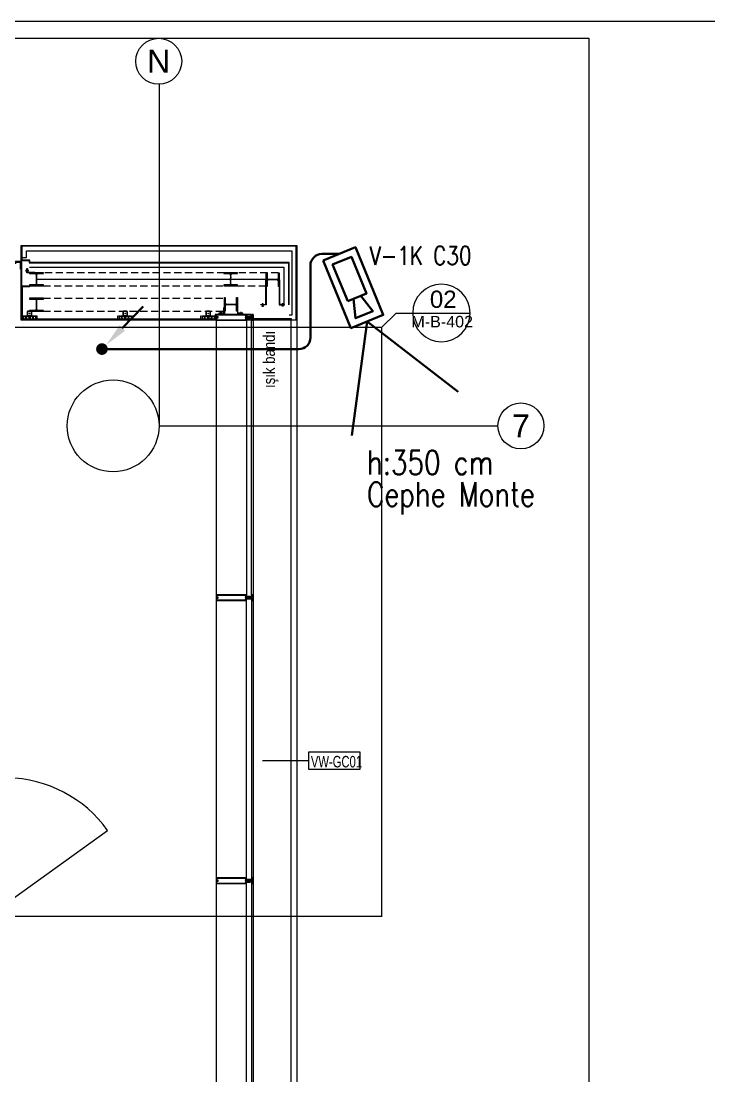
# Model space of a CAD drawing. Extents: x -1073 to 35213, y -1180 to 6950.
# Drawn here: x 5961 to 6560, y 3287 to 4205 of the extents above; entities that cross this region are included whole.
import ezdxf
from ezdxf.enums import TextEntityAlignment as Align

# ---------------------------------------------------------------- set-up
doc = ezdxf.new("R2010")
doc.units = 0
doc.header["$LTSCALE"] = 25
for name, pattern in [('DOT2', [0.125, 0, -0.125]), ('Grundrisse$0$AUSGEZOGEN', [2, 1, 1]), ('HIDDEN', [0.375, 0.25, -0.125]), ('HIDDEN2', [4.7625, 3.175, -1.5875])]:
    doc.linetypes.add(name, pattern=pattern)
doc.layers.get('0').update_dxf_attribs({"color": 9, "lineweight": 9})
for name, color, linetype, lineweight in [('01', 9, 'Continuous', 9), ('04', 9, 'Continuous', 9), ('06D', 9, 'Continuous', 9), ('09P', 9, 'Continuous', 9), ('10', 9, 'Continuous', 9), ('10A', 9, 'Continuous', 9), ('14', 9, 'Continuous', 9), ('15', 9, 'Continuous', 9), ('20', 9, 'DOT2', 9), ('21', 9, 'Continuous', 9), ('22', 8, 'Continuous', 9), ('24', 9, 'Continuous', 9), ('33', 9, 'BATTING', 9), ('40A', 9, 'Continuous', 9), ('DATA TAVAN', 160, 'Continuous', 30), ('E-AŞAĞIDAN GELİP YUKARIYA GİDEN HAT', 7, 'Continuous', 30), ('E-DAHİLİ KAMERA', 7, 'Continuous', 30), ('E-HARİCİ KAMERA', 7, 'Continuous', 30), ('E-YAZI', 7, 'Continuous', 30)]:
    doc.layers.add(name, color=color, linetype=linetype, lineweight=lineweight)
doc.styles.add('Arial', font='arial.ttf', dxfattribs={"height": 2.5})
doc.styles.add('E-YAZI', font='txttw.shx')
doc.styles.add('MuuM_TEXT-STANDART', font='ARIALN.TTF')
doc.linetypes.add('BATTING', pattern='A,0.0001,-0.1,[134,ltypeshp.shx,S=0.1,R=0,X=-0.1,Y=0],-0.2,[134,ltypeshp.shx,S=0.1,R=180,X=0.1,Y=0],-0.1', length=0.4001)

# ---------------------------------------------------------------- blocks, each defined once
blk = doc.blocks.new('0_aks')
at = {"linetype": 'Continuous'}
blk.add_circle((0, 0), 2, dxfattribs=at)
at = {"style": 'Arial'}
blk.add_attdef('AKS', text='', height=2, dxfattribs=at).set_placement((0, 0), align=Align.MIDDLE_CENTER)
blk = doc.blocks.new('p-aks_vw')
at = {"layer": '24', "ltscale": 2}
for points in [[(5680, 3837.5), (5680, 3540)], [(5680, 3540), (5975, 3540)]]:
    blk.add_lwpolyline(points, dxfattribs=at)
at = {"layer": '24', "xscale": 10, "yscale": 10, "zscale": 10}
for p, values in [((5679.71, 3857.5), {'AKS': 'N'}), ((5995, 3540), {'AKS': '7'})]:
    blk.add_blockref('0_aks', p, dxfattribs=at).add_auto_attribs(values)
blk = doc.blocks.new('prf-camderzi-20x6-p_1')
at = {"layer": '10A', "linetype": 'Continuous'}
for points in [[(0.18, -2.39), (0.13, -2.34), (0.13, 2.34), (0.18, 2.39), (0.79, 2.39), (0.82, 2.3), (0.88, 2.28), (1.2, 2.39), (1.2, 2.5), (0.15, 2.5), (0.04, 2.45), (0, 2.35), (0, -2.35), (0.05, -2.46), (0.15, -2.5), (1.2, -2.5), (1.2, -2.39), (0.88, -2.28), (0.82, -2.3), (0.79, -2.39)], [(1.06, 2.07), (1.06, 1.95), (1.12, 1.95), (1.2, 2.03), (1.2, 2.35), (0.83, 2.25), (0.8, 2.25), (0.77, 2.27), (0.74, 2.33), (0.69, 2.35), (0.53, 2.27), (0.39, 2.2), (0.22, 2.13), (0.21, 2.1), (0.22, 2.07), (0.26, 2.05), (0.6, 2.05), (0.65, 2), (0.65, 1.08), (0.75, 0.98), (0.9, 0.98), (1, 0.88), (1, 0.03), (1.02, 0), (1, -0.02), (1, -0.88), (0.9, -0.98), (0.75, -0.98), (0.65, -1.08), (0.65, -2), (0.6, -2.05), (0.26, -2.05), (0.22, -2.07), (0.21, -2.1), (0.23, -2.14), (0.42, -2.21), (0.52, -2.26), (0.7, -2.35), (0.73, -2.33), (0.77, -2.27), (0.8, -2.25), (0.82, -2.25), (1.2, -2.35), (1.2, -2.03), (1.12, -1.95), (1.06, -1.95), (1.06, -2.07), (0.9, -2.07), (0.8, -1.97), (0.8, -1.13), (1.06, -1.13), (1.06, -1.25), (1.12, -1.25), (1.2, -1.17), (1.2, 1.17), (1.12, 1.25), (1.06, 1.25), (1.06, 1.13), (0.8, 1.13), (0.8, 1.97), (0.9, 2.07)], [(6.25, -2.5), (31.85, -2.5), (31.95, -2.46), (32, -2.35), (32, 2.35), (31.94, 2.47), (31.85, 2.5), (6.25, 2.5), (6.25, 2.3), (6.33, 2.22), (6.39, 2.22), (6.39, 2.34), (6.62, 2.34), (6.62, 1.9), (6.64, 1.87), (6.62, 1.85), (6.62, 1.4), (6.39, 1.4), (6.39, 1.52), (6.33, 1.52), (6.25, 1.44), (6.25, 1.08), (6.37, 1.08), (6.37, 1.2), (6.58, 1.2), (6.58, 0.65), (6.52, 0.53), (6.43, 0.5), (5.3, 0.5), (5.25, 0.45), (5.25, 0.35), (5.35, 0.25), (5.44, 0.25), (5.47, 0.2), (5.59, 0.2), (5.62, 0.25), (5.65, 0.2), (5.77, 0.2), (5.8, 0.25), (5.83, 0.2), (5.95, 0.2), (5.98, 0.25), (6.01, 0.2), (6.13, 0.2), (6.16, 0.25), (6.19, 0.2), (6.31, 0.2), (6.34, 0.25), (6.37, 0.2), (6.41, 0.2), (6.6, 0.09), (6.65, 0), (6.6, -0.09), (6.41, -0.2), (6.28, -0.2), (6.25, -0.25), (6.22, -0.2), (6.1, -0.2), (6.07, -0.25), (6.04, -0.2), (5.92, -0.2), (5.89, -0.25), (5.86, -0.2), (5.74, -0.2), (5.71, -0.25), (5.68, -0.2), (5.56, -0.2), (5.53, -0.25), (5.5, -0.2), (5.38, -0.2), (5.35, -0.25), (5.25, -0.37), (5.25, -0.45), (5.3, -0.5), (6.43, -0.5), (6.55, -0.56), (6.58, -0.65), (6.58, -1.22), (6.37, -1.22), (6.37, -1.1), (6.25, -1.1), (6.25, -1.46), (6.33, -1.54), (6.39, -1.54), (6.39, -1.42), (6.62, -1.42), (6.62, -1.86), (6.64, -1.89), (6.62, -1.91), (6.62, -2.36), (6.39, -2.36), (6.39, -2.24), (6.33, -2.24), (6.25, -2.32)]]:
    blk.add_lwpolyline(points, close=True, dxfattribs=at)
at = {"layer": '10A', "linetype": 'Grundrisse$0$AUSGEZOGEN'}
for points in [[(5.22, -0.5), (5.22, -0.32), (5.28, -0.22), (5.42, -0.19), (5.59, -0.2), (5.76, -0.21), (5.84, -0.21), (5.87, -0.24), (5.9, -0.2), (5.94, -0.2), (6.12, -0.19), (6.17, -0.19), (6.23, -0.17), (6.37, -0.09), (6.42, 0), (6.37, 0.09), (6.23, 0.17), (6.17, 0.19), (6.12, 0.19), (5.94, 0.2), (5.9, 0.2), (5.87, 0.23), (5.84, 0.21), (5.76, 0.21), (5.59, 0.2), (5.42, 0.19), (5.27, 0.23), (5.22, 0.32), (5.22, 0.5), (2.39, 0.5), (2.31, 0.48), (2.07, 0.37), (2.04, 0.37), (2.03, 0.4), (2.04, 0.47), (2.03, 0.49), (1.98, 0.5), (1.44, 0.5), (1.34, 0.4), (1.37, 0.29), (1.48, 0.27), (1.48, 0.34), (1.51, 0.37), (1.8, 0.37), (1.87, 0.34), (2.18, 0.03), (2.19, 0), (2.18, -0.04), (1.87, -0.34), (1.8, -0.37), (1.51, -0.37), (1.48, -0.34), (1.48, -0.26), (1.37, -0.29), (1.34, -0.36), (1.37, -0.47), (1.44, -0.5), (2.01, -0.5), (2.04, -0.47), (2.03, -0.4), (2.04, -0.38), (2.07, -0.37), (2.31, -0.48), (2.39, -0.5)], [(2.8, 0.93), (2.78, 0.89), (2.73, 0.5), (2.84, 0.5), (2.89, 0.55), (2.91, 0.58), (2.91, 0.9), (3, 1.05), (3.11, 1.09), (3.45, 1.12), (3.46, 1.13), (3.47, 1.16), (3.45, 1.18), (3.1, 1.18), (3.09, 1.18), (3.04, 1.17), (3, 1.15), (2.95, 1.13), (2.91, 1.1), (2.88, 1.06), (2.84, 1.02), (2.82, 0.98)], [(3.68, 0.93), (3.66, 0.89), (3.61, 0.5), (3.72, 0.5), (3.77, 0.55), (3.79, 0.58), (3.79, 0.9), (3.88, 1.05), (3.99, 1.09), (4.33, 1.12), (4.34, 1.13), (4.35, 1.16), (4.33, 1.18), (3.98, 1.18), (3.97, 1.18), (3.92, 1.17), (3.88, 1.15), (3.83, 1.13), (3.79, 1.1), (3.76, 1.06), (3.72, 1.02), (3.7, 0.98)], [(4.56, 0.93), (4.54, 0.89), (4.49, 0.5), (4.6, 0.5), (4.65, 0.55), (4.67, 0.58), (4.67, 0.9), (4.76, 1.05), (4.87, 1.09), (5.21, 1.12), (5.22, 1.13), (5.23, 1.16), (5.21, 1.18), (4.86, 1.18), (4.85, 1.18), (4.8, 1.17), (4.76, 1.15), (4.71, 1.13), (4.67, 1.1), (4.64, 1.06), (4.6, 1.02), (4.58, 0.98)], [(2.79, -0.92), (2.78, -0.88), (2.73, -0.5), (2.84, -0.5), (2.89, -0.55), (2.91, -0.58), (2.91, -0.89), (3, -1.04), (3.11, -1.08), (3.44, -1.11), (3.46, -1.12), (3.47, -1.15), (3.45, -1.17), (3.1, -1.17), (3.09, -1.17), (3.04, -1.16), (3, -1.14), (2.95, -1.12), (2.91, -1.09), (2.87, -1.05), (2.84, -1.01), (2.82, -0.97)], [(3.67, -0.92), (3.66, -0.88), (3.61, -0.5), (3.72, -0.5), (3.77, -0.55), (3.79, -0.58), (3.79, -0.89), (3.88, -1.04), (3.99, -1.08), (4.32, -1.11), (4.34, -1.12), (4.35, -1.15), (4.33, -1.17), (3.98, -1.17), (3.97, -1.17), (3.92, -1.16), (3.88, -1.14), (3.83, -1.12), (3.79, -1.09), (3.75, -1.05), (3.72, -1.01), (3.7, -0.97)], [(4.55, -0.92), (4.54, -0.88), (4.49, -0.5), (4.6, -0.5), (4.65, -0.55), (4.67, -0.58), (4.67, -0.89), (4.76, -1.04), (4.87, -1.08), (5.2, -1.11), (5.22, -1.12), (5.23, -1.15), (5.21, -1.17), (4.86, -1.17), (4.85, -1.17), (4.8, -1.16), (4.76, -1.14), (4.71, -1.12), (4.67, -1.09), (4.63, -1.05), (4.6, -1.01), (4.58, -0.97)]]:
    blk.add_lwpolyline(points, close=True, dxfattribs=at)
at = {"layer": '10A', "linetype": 'Continuous'}
blk.add_lwpolyline([(6.85, -2.29), (6.85, 2.29), (31.79, 2.29), (31.79, 0.16), (31.74, 0.11), (31.28, 0.11), (31.22, 0.17), (31.2, 0.22), (31.17, 0.27), (31.13, 0.31), (31.09, 0.35), (31.05, 0.38), (31, 0.41), (30.95, 0.43), (30.9, 0.45), (30.84, 0.46), (30.79, 0.46), (30.73, 0.45), (30.68, 0.44), (30.62, 0.42), (30.57, 0.4), (30.53, 0.37), (30.49, 0.33), (30.45, 0.29), (30.44, 0.18), (30.52, 0.13), (30.66, 0.13), (30.68, 0.16), (30.67, 0.18), (30.78, 0.22), (30.92, 0.18), (30.92, 0.16), (30.93, 0.14), (31, 0.12), (31.04, -0.01), (31, -0.11), (30.93, -0.12), (30.92, -0.15), (30.93, -0.16), (30.78, -0.2), (30.68, -0.16), (30.68, -0.15), (30.67, -0.12), (30.65, -0.11), (30.52, -0.11), (30.42, -0.18), (30.45, -0.27), (30.49, -0.31), (30.53, -0.35), (30.57, -0.38), (30.62, -0.41), (30.68, -0.42), (30.73, -0.44), (30.79, -0.44), (30.84, -0.44), (30.9, -0.43), (30.95, -0.42), (31, -0.39), (31.05, -0.37), (31.09, -0.33), (31.13, -0.29), (31.17, -0.25), (31.2, -0.2), (31.22, -0.15), (31.28, -0.09), (31.74, -0.09), (31.79, -0.14), (31.79, -2.29), (6.85, -2.29)], dxfattribs=at)
blk = doc.blocks.new('p-cephe-onkisim')
at = {"layer": '06D'}
for points in [[(-70, 2779.5), (-70, 3752.21)], [(0, 3752), (0, 3019.5)]]:
    blk.add_lwpolyline(points, dxfattribs=at)
blk.add_lwpolyline([(-38, 3019.5), (-5, 3019.5), (-5, 3752), (-38, 3752)], close=True, dxfattribs=at)
at = {"layer": '10'}
blk.add_lwpolyline([(-240, 3817), (0, 3817), (0, 3752), (-240, 3752)], close=True, dxfattribs=at)
at = {"layer": '10', "lineweight": 25, "ltscale": 0.5}
for points in [[(-240.22, 3796.38), (-240.22, 3802.12), (-240.2, 3802.18), (-240.11, 3802.21), (-240.11, 3802.82), (-240.16, 3802.87), (-244.84, 3802.87), (-244.89, 3802.82), (-244.89, 3802.21), (-244.8, 3802.18), (-244.78, 3802.12), (-244.89, 3801.8), (-245, 3801.8), (-245, 3802.85), (-244.95, 3802.96), (-244.85, 3803), (-240.15, 3803), (-240.04, 3802.95), (-240, 3802.85), (-240, 3796.38)], [(-240, 3796.38), (-240, 3782.15), (-240.04, 3782.05), (-240.15, 3782)]]:
    blk.add_lwpolyline(points, dxfattribs=at)
at = {"layer": '15', "linetype": 'Continuous'}
for points in [[(-39.5, 3753.58), (-44, 3753.58), (-44, 3511.5), (-39.5, 3511.5)], [(-44, 3509.5), (-39.5, 3509.5), (-39.5, 3265), (-44, 3265)], [(-44, 3263), (-39.5, 3263), (-39.5, 3017.83), (-44, 3017.83)]]:
    blk.add_lwpolyline(points, close=True, dxfattribs=at)
at = {"rotation": 180}
for p in [(-38, 3754.5), (-38, 3510.5), (-38, 3264)]:
    blk.add_blockref('prf-camderzi-20x6-p_1', p, dxfattribs=at)
blk = doc.blocks.new('*U52')
for points in [[(-0.09, -0.42), (-0.58, -0.42), (-0.58, 0.43), (-0.09, 0.43)], [(-0.09, 0.59), (0, 0.59), (0, -0.59), (-0.09, -0.59)], [(0.77, 0.59), (0.68, 0.59), (0.68, -0.59), (0.77, -0.59)], [(0.77, -0.42), (1.26, -0.42), (1.26, 0.43), (0.77, 0.43)]]:
    blk.add_lwpolyline(points, close=True)
for points in [[(0.68, 0.21), (0, 0.21)], [(0.68, -0.2), (0, -0.2)]]:
    blk.add_lwpolyline(points)
blk = doc.blocks.new('*U751')
for points in [[(-0.09, -0.42), (-0.58, -0.42), (-0.58, 0.43), (-0.09, 0.43)], [(-0.09, 0.59), (0, 0.59), (0, -0.59), (-0.09, -0.59)], [(1.05, 0.59), (0.97, 0.59), (0.97, -0.59), (1.05, -0.59)], [(1.05, -0.42), (1.55, -0.42), (1.55, 0.43), (1.05, 0.43)]]:
    blk.add_lwpolyline(points, close=True)
for points in [[(0.97, 0.21), (0, 0.21)], [(0.97, -0.2), (0, -0.2)]]:
    blk.add_lwpolyline(points)
blk = doc.blocks.new('*U750')
for points in [[(-0.09, -0.42), (-0.58, -0.42), (-0.58, 0.43), (-0.09, 0.43)], [(-0.09, 0.59), (0, 0.59), (0, -0.59), (-0.09, -0.59)], [(1.27, 0.59), (1.19, 0.59), (1.19, -0.59), (1.27, -0.59)], [(1.27, -0.42), (1.77, -0.42), (1.77, 0.43), (1.27, 0.43)]]:
    blk.add_lwpolyline(points, close=True)
for points in [[(1.19, 0.21), (0, 0.21)], [(1.19, -0.2), (0, -0.2)]]:
    blk.add_lwpolyline(points)
blk = doc.blocks.new('Prf-40x40')
for points in [[(1.5, -2), (-1.5, -2, -0.414214), (-2, -1.5), (-2, 1.5, -0.414214), (-1.5, 2), (1.5, 2, -0.414214), (2, 1.5), (2, -1.5, -0.414214)], [(1.5, -1.7), (-1.5, -1.7, -0.414214), (-1.7, -1.5), (-1.7, 1.5, -0.414214), (-1.5, 1.7), (1.5, 1.7, -0.414214), (1.7, 1.5), (1.7, -1.5, -0.414214)]]:
    blk.add_lwpolyline(points, format="xyb", close=True)
blk.add_point((0, 0))
blk = doc.blocks.new('VIDA-GY2')
for p, q in [((-0.5, 5.9), (-3.2, 5.9)), ((-0.5, 4.9), (-3.2, 4.9)), ((-0.5, 8.6), (-0.5, 5.9)), ((-0.5, 4.9), (-0.5, 2.2)), ((0.5, 8.6), (0.5, 5.9)), ((3.2, 5.9), (0.5, 5.9)), ((0.5, 4.9), (0.5, 2.2)), ((3.2, 4.9), (0.5, 4.9))]:
    blk.add_line(p, q)
blk.add_circle((0, 5.4), 5.4)
for centre, start, end in [((-1.2, 5.4), 166.22585, 193.77415), ((0, 6.6), 76.22585, 103.77415), ((0, 4.2), 256.22585, 283.77415), ((1.2, 5.4), 346.22585, 13.77415)]:
    blk.add_arc(centre, 2.1, start, end)
blk = doc.blocks.new('A$C24435FA4')
for p, q in [((6.82, 6.25, 0), (4, 6.25, 0)), ((4.2, 1.1, 0), (4, 1.1, 0)), ((4, 1.1, 0), (4, -1.1, 0)), ((4.2, 1.1, 0), (4.2, -1.1, 0)), ((4.3, 5.28, 0), (6.82, 5.28, 0)), ((4.3, 5.28, 0), (4.3, -5.25, 0)), ((4.3, -5.25, 0), (4.3, 5.28, 0)), ((4.3, 0.95, 0), (4.9, 0.95, 0)), ((4.3, 0.5, 0), (4.9, 0.5, 0)), ((5, 0.72, 0), (5, -0.73, 0)), ((5, 0.5, 0), (6.3, 0.5, 0)), ((5.16, -0.5, 0), (5.16, 0.5, 0)), ((5.33, -0.5, 0), (5.33, 0.5, 0)), ((5.49, -0.5, 0), (5.49, 0.5, 0)), ((5.65, -0.5, 0), (5.65, 0.5, 0)), ((5.81, -0.5, 0), (5.81, 0.5, 0)), ((5.98, -0.5, 0), (5.98, 0.5, 0)), ((6.14, -0.5, 0), (6.14, 0.5, 0)), ((6.3, -0.5, 0), (6.3, 0.5, 0)), ((6.82, 5.25, 0), (6.82, 6.25, 0)), ((6.82, -5.25, 0), (6.82, 5.28, 0)), ((4.2, -1.1, 0), (4, -1.1, 0)), ((4, -6.25, 0), (6.82, -6.25)), ((4.3, -0.5, 0), (4.9, -0.5, 0)), ((4.3, -0.95, 0), (4.9, -0.95, 0)), ((4.3, -5.25, 0), (6.82, -5.25, 0)), ((5, -0.5, 0), (6.3, -0.5, 0)), ((6.82, -6.25, 0), (6.82, -5.25, 0))]:
    blk.add_line(p, q)
for centre, radius, start, end in [((4.12, 6.28, 0), 0.129, 200.30022, 318.44444), ((4.12, 6.08, 0), 0.129, 200.30022, 318.44444), ((4.12, 5.88, 0), 0.129, 200.30022, 318.44444), ((4.12, 5.68, 0), 0.129, 200.30022, 318.44444), ((4.12, 5.48, 0), 0.129, 200.30022, 318.44444), ((4.12, 5.28, 0), 0.129, 200.30022, 318.44444), ((4.12, 5.08, 0), 0.129, 200.30022, 318.44444), ((4.12, 4.88, 0), 0.129, 200.30022, 318.44444), ((4.12, 4.68, 0), 0.129, 200.30022, 318.44444), ((4.12, 4.48, 0), 0.129, 200.30022, 318.44444), ((4.12, 4.28, 0), 0.129, 200.30022, 318.44444), ((4.12, 4.08, 0), 0.129, 200.30022, 318.44444), ((4.12, 3.88, 0), 0.129, 200.30022, 318.44444), ((4.12, 3.68, 0), 0.129, 200.30022, 318.44444), ((4.12, 3.48, 0), 0.129, 200.30022, 318.44444), ((4.12, 3.28, 0), 0.129, 200.30022, 318.44444), ((4.12, 3.08, 0), 0.129, 200.30022, 318.44444), ((4.12, 2.88, 0), 0.129, 200.30022, 318.44444), ((4.12, 2.68, 0), 0.129, 200.30022, 318.44444), ((4.12, 2.48, 0), 0.129, 200.30022, 318.44444), ((4.12, 2.28, 0), 0.129, 200.30022, 318.44444), ((4.12, 2.08, 0), 0.129, 200.30022, 318.44444), ((4.12, 1.88, 0), 0.129, 200.30022, 318.44444), ((4.12, 1.68, 0), 0.129, 200.30022, 318.44444), ((4.12, 1.48, 0), 0.129, 200.30022, 318.44444), ((4.12, 1.28, 0), 0.129, 200.30022, 318.44444), ((4.12, 1.08, 0), 0.129, 200.30022, 318.44444), ((4.12, 0.88, 0), 0.129, 200.30022, 318.44444), ((4.12, 0.68, 0), 0.129, 200.30022, 318.44444), ((4.12, 0.48, 0), 0.129, 200.30022, 318.44444), ((4.12, 0.28, 0), 0.129, 200.30022, 318.44444), ((4.12, 0.08, 0), 0.129, 200.30022, 318.44444), ((4.5, 0.72), 0.303, 132.07502, 227.92498), ((5.5, 0), 1.3, 157.38013, 202.61986), ((4.7, 0.72), 0.303, 312.07502, 47.92498), ((3.7, 0), 1.3, 337.38013, 22.61986), ((4.12, -0.12, 0), 0.129, 200.30022, 318.44444), ((4.12, -0.32, 0), 0.129, 200.30022, 318.44444), ((4.12, -0.52, 0), 0.129, 200.30022, 318.44444), ((4.12, -0.72, 0), 0.129, 200.30022, 318.44444), ((4.12, -0.92, 0), 0.129, 200.30022, 318.44444), ((4.12, -1.12, 0), 0.129, 200.30022, 318.44444), ((4.12, -1.32, 0), 0.129, 200.30022, 318.44444), ((4.12, -1.52, 0), 0.129, 200.30022, 318.44444), ((4.12, -1.72, 0), 0.129, 200.30022, 318.44444), ((4.12, -1.92, 0), 0.129, 200.30022, 318.44444), ((4.12, -2.12, 0), 0.129, 200.30022, 318.44444), ((4.12, -2.32, 0), 0.129, 200.30022, 318.44444), ((4.12, -2.52, 0), 0.129, 200.30022, 318.44444), ((4.12, -2.72, 0), 0.129, 200.30022, 318.44444), ((4.12, -2.92, 0), 0.129, 200.30022, 318.44444), ((4.12, -3.12, 0), 0.129, 200.30022, 318.44444), ((4.12, -3.32, 0), 0.129, 200.30022, 318.44444), ((4.12, -3.52, 0), 0.129, 200.30022, 318.44444), ((4.12, -3.72, 0), 0.129, 200.30022, 318.44444), ((4.12, -3.92, 0), 0.129, 200.30022, 318.44444), ((4.12, -4.12, 0), 0.129, 200.30022, 318.44444), ((4.12, -4.32, 0), 0.129, 200.30022, 318.44444), ((4.12, -4.52, 0), 0.129, 200.30022, 318.44444), ((4.12, -4.72, 0), 0.129, 200.30022, 318.44444), ((4.12, -4.92, 0), 0.129, 200.30022, 318.44444), ((4.12, -5.12, 0), 0.129, 200.30022, 318.44444), ((4.12, -5.32, 0), 0.129, 200.30022, 318.44444), ((4.12, -5.52, 0), 0.129, 200.30022, 318.44444), ((4.12, -5.72, 0), 0.129, 200.30022, 318.44444), ((4.12, -5.92, 0), 0.129, 200.30022, 318.44444), ((4.12, -6.12, 0), 0.129, 200.30022, 318.44444), ((4.5, -0.73), 0.303, 132.07502, 227.92498), ((4.7, -0.73), 0.303, 312.07502, 47.92498)]:
    blk.add_arc(centre, radius, start, end)
at = {"xscale": 0.09999999997671699, "yscale": 0.09999999997671699, "zscale": 0.09999999997671699, "rotation": 179.9999994663915}
for p in [(5.6, 3.54, 0), (5.6, -2.46, 0)]:
    blk.add_blockref('VIDA-GY2', p, dxfattribs=at)
at = {"layer": '10'}
blk.add_blockref('Prf-40x40', (2, 0), dxfattribs=at)
blk = doc.blocks.new('p-cephe-kose')
at = {"layer": '09P'}
h = blk.add_hatch(dxfattribs=at)
h.set_pattern_fill('ANSI31', color=256, scale=2, angle=180, style=0)
h.set_pattern_definition([(315, (-235.27782, -19.0209), (-0.176777, -0.176777), [])])
h.paths.add_polyline_path([(-228.2, -23.6), (-235, -23.6), (-235, -20), (-234.6, -20), (-234.6, -23.2), (-228.2, -23.2)])
h = blk.add_hatch(dxfattribs=at)
h.set_pattern_fill('ANSI31', color=256, scale=2, angle=90, style=0)
h.set_pattern_definition([(135, (-498170.25838, -156275.56962), (-0.1767766953, -0.1767766953), [])])
edge = h.paths.add_edge_path()
edge.add_line((-220.7, -23.6), (-232.7, -23.6))
edge.add_line((-232.7, -23.6), (-232.7, -24.4))
edge.add_line((-232.7, -24.4), (-228.15, -24.4))
edge.add_arc((-228.15, -25.6), 1.2, 0, 90, ccw=False)
edge.add_line((-226.95, -25.6), (-226.95, -33))
edge.add_arc((-228.15, -33), 1.2, -90, 0, ccw=False)
edge.add_line((-228.15, -34.2), (-232.7, -34.2))
edge.add_line((-232.7, -34.2), (-232.7, -35))
edge.add_line((-232.7, -35), (-220.7, -35))
edge.add_line((-220.7, -35), (-220.7, -34.2))
edge.add_line((-220.7, -34.2), (-225.25, -34.2))
edge.add_arc((-225.25, -33), 1.2, 180, 270, ccw=False)
edge.add_line((-226.45, -33), (-226.45, -25.6))
edge.add_arc((-225.25, -25.6), 1.2, 90, 180, ccw=False)
edge.add_line((-225.25, -24.4), (-220.7, -24.4))
edge.add_line((-220.7, -24.4), (-220.7, -23.6))
h = blk.add_hatch(dxfattribs=at)
h.set_pattern_fill('ANSI31', color=256, scale=2, angle=90, style=0)
h.set_pattern_definition([(135, (-498160.135, -156275.56962), (-0.1767766953, -0.1767766953), [])])
edge = h.paths.add_edge_path()
edge.add_line((-51.68, -23.6), (-63.68, -23.6))
edge.add_line((-63.68, -23.6), (-63.68, -24.4))
edge.add_line((-63.68, -24.4), (-59.13, -24.4))
edge.add_arc((-59.13, -25.6), 1.2, 0, 90, ccw=False)
edge.add_line((-57.93, -25.6), (-57.93, -33))
edge.add_arc((-59.13, -33), 1.2, -90, 0, ccw=False)
edge.add_line((-59.13, -34.2), (-63.68, -34.2))
edge.add_line((-63.68, -34.2), (-63.68, -35))
edge.add_line((-63.68, -35), (-51.68, -35))
edge.add_line((-51.68, -35), (-51.68, -34.2))
edge.add_line((-51.68, -34.2), (-56.23, -34.2))
edge.add_arc((-56.23, -33), 1.2, 180, 270, ccw=False)
edge.add_line((-57.43, -33), (-57.43, -25.6))
edge.add_arc((-56.23, -25.6), 1.2, 90, 180, ccw=False)
edge.add_line((-56.23, -24.4), (-51.68, -24.4))
edge.add_line((-51.68, -24.4), (-51.68, -23.6))
h = blk.add_hatch(dxfattribs=at)
h.set_pattern_fill('ANSI31', color=256, scale=2, angle=90, style=0)
h.set_pattern_definition([(135, (-15.31695, -44.59016), (-0.1767767, -0.1767767), [])])
edge = h.paths.add_edge_path()
edge.add_line((-15.32, -23.6), (-15.32, -35.6))
edge.add_line((-15.32, -35.6), (-16.12, -35.6))
edge.add_line((-16.12, -35.6), (-16.12, -31.05))
edge.add_arc((-17.32, -31.05), 1.2, 0, 90)
edge.add_line((-17.32, -29.85), (-24.72, -29.85))
edge.add_arc((-24.72, -31.05), 1.2, 90, 180)
edge.add_line((-25.92, -31.05), (-25.92, -35.6))
edge.add_line((-25.92, -35.6), (-26.72, -35.6))
edge.add_line((-26.72, -35.6), (-26.72, -23.6))
edge.add_line((-26.72, -23.6), (-25.92, -23.6))
edge.add_line((-25.92, -23.6), (-25.92, -28.15))
edge.add_arc((-24.72, -28.15), 1.2, 180, 270)
edge.add_line((-24.72, -29.35), (-17.32, -29.35))
edge.add_arc((-17.32, -28.15), 1.2, 270, 360)
edge.add_line((-16.12, -28.15), (-16.12, -23.6))
edge.add_line((-16.12, -23.6), (-15.32, -23.6))
h = blk.add_hatch(dxfattribs=at)
h.set_pattern_fill('ANSI31', color=256, scale=2, angle=90, style=0)
h.set_pattern_definition([(135, (-498170.25838, -156297.74955), (-0.1767766953, -0.1767766953), [])])
edge = h.paths.add_edge_path()
edge.add_line((-220.7, -45.78), (-232.7, -45.78))
edge.add_line((-232.7, -45.78), (-232.7, -46.58))
edge.add_line((-232.7, -46.58), (-228.15, -46.58))
edge.add_arc((-228.15, -47.78), 1.2, 360, 450, ccw=False)
edge.add_line((-226.95, -47.78), (-226.95, -55.18))
edge.add_arc((-228.15, -55.18), 1.2, 270, 360, ccw=False)
edge.add_line((-228.15, -56.38), (-232.7, -56.38))
edge.add_line((-232.7, -56.38), (-232.7, -57.18))
edge.add_line((-232.7, -57.18), (-220.7, -57.18))
edge.add_line((-220.7, -57.18), (-220.7, -56.38))
edge.add_line((-220.7, -56.38), (-225.25, -56.38))
edge.add_arc((-225.25, -55.18), 1.2, 180, 270, ccw=False)
edge.add_line((-226.45, -55.18), (-226.45, -47.78))
edge.add_arc((-225.25, -47.78), 1.2, 450, 540, ccw=False)
edge.add_line((-225.25, -46.58), (-220.7, -46.58))
edge.add_line((-220.7, -46.58), (-220.7, -45.78))
h = blk.add_hatch(dxfattribs=at)
h.set_pattern_fill('ANSI31', color=256, scale=2, angle=90, style=0)
h.set_pattern_definition([(135, (-498161.6788, -156326.59458), (-0.1767766953, -0.1767766953), [])])
edge = h.paths.add_edge_path()
edge.add_line((-51.69, -45.18), (-51.69, -57.18))
edge.add_line((-51.69, -57.18), (-52.49, -57.18))
edge.add_line((-52.49, -57.18), (-52.49, -52.63))
edge.add_arc((-53.69, -52.63), 1.2, 0, 90)
edge.add_line((-53.69, -51.43), (-61.09, -51.43))
edge.add_arc((-61.09, -52.63), 1.2, 90, 180)
edge.add_line((-62.29, -52.63), (-62.29, -57.18))
edge.add_line((-62.29, -57.18), (-63.09, -57.18))
edge.add_line((-63.09, -57.18), (-63.09, -45.18))
edge.add_line((-63.09, -45.18), (-62.29, -45.18))
edge.add_line((-62.29, -45.18), (-62.29, -49.73))
edge.add_arc((-61.09, -49.73), 1.2, 180, 270)
edge.add_line((-61.09, -50.93), (-53.69, -50.93))
edge.add_arc((-53.69, -49.73), 1.2, 270, 360)
edge.add_line((-52.49, -49.73), (-52.49, -45.18))
edge.add_line((-52.49, -45.18), (-51.69, -45.18))
at = {"layer": '06D'}
blk.add_lwpolyline([(-239.5, -10.45), (-235.5, -10.45), (-235.5, -4.5), (-235.5, -4.5), (-4.5, -4.5), (-4.5, -60.5), (-6.67, -60.5)], dxfattribs=at)
at = {"layer": '10'}
for points in [[(-228.2, -23.6), (-235, -23.6), (-235, -20), (-234.6, -20), (-234.6, -23.2), (-228.2, -23.2)], [(-39.67, -61.2), (-39.67, -59.98), (-39.77, -59.88), (-43.7, -59.88), (-43.8, -59.98), (-43.8, -61.2), (-43.7, -61.3), (-39.77, -61.3)], [(-39.87, -61), (-39.87, -60.18), (-39.97, -60.08), (-43.5, -60.08), (-43.6, -60.18), (-43.6, -61), (-43.5, -61.1), (-39.97, -61.1)]]:
    blk.add_lwpolyline(points, close=True, dxfattribs=at)
for points in [[(-220.7, -23.6), (-232.7, -23.6), (-232.7, -24.4), (-228.15, -24.4, -0.414214), (-226.95, -25.6), (-226.95, -33, -0.414214), (-228.15, -34.2), (-232.7, -34.2), (-232.7, -35), (-220.7, -35), (-220.7, -34.2), (-225.25, -34.2, -0.414214), (-226.45, -33), (-226.45, -25.6, -0.414214), (-225.25, -24.4), (-220.7, -24.4)], [(-51.68, -23.6), (-63.68, -23.6), (-63.68, -24.4), (-59.13, -24.4, -0.414214), (-57.93, -25.6), (-57.93, -33, -0.414214), (-59.13, -34.2), (-63.68, -34.2), (-63.68, -35), (-51.68, -35), (-51.68, -34.2), (-56.23, -34.2, -0.414214), (-57.43, -33), (-57.43, -25.6, -0.414214), (-56.23, -24.4), (-51.68, -24.4)], [(-15.32, -23.6), (-15.32, -35.6), (-16.12, -35.6), (-16.12, -31.05, 0.414214), (-17.32, -29.85), (-24.72, -29.85, 0.414214), (-25.92, -31.05), (-25.92, -35.6), (-26.72, -35.6), (-26.72, -23.6), (-25.92, -23.6), (-25.92, -28.15, 0.414214), (-24.72, -29.35), (-17.32, -29.35, 0.414214), (-16.12, -28.15), (-16.12, -23.6)], [(-51.69, -45.18), (-51.69, -57.18), (-52.49, -57.18), (-52.49, -52.63, 0.414214), (-53.69, -51.43), (-61.09, -51.43, 0.414214), (-62.29, -52.63), (-62.29, -57.18), (-63.09, -57.18), (-63.09, -45.18), (-62.29, -45.18), (-62.29, -49.73, 0.414214), (-61.09, -50.93), (-53.69, -50.93, 0.414214), (-52.49, -49.73), (-52.49, -45.18)]]:
    blk.add_lwpolyline(points, format="xyb", close=True, dxfattribs=at)
at = {"layer": '10', "elevation": 0}
blk.add_lwpolyline([(-220.7, -45.78), (-232.7, -45.78), (-232.7, -46.58), (-228.15, -46.58, -0.414214), (-226.95, -47.78), (-226.95, -55.18, -0.414214), (-228.15, -56.38), (-232.7, -56.38), (-232.7, -57.18), (-220.7, -57.18), (-220.7, -56.38), (-225.25, -56.38, -0.414214), (-226.45, -55.18), (-226.45, -47.78, -0.414214), (-225.25, -46.58), (-220.7, -46.58)], format="xyb", close=True, dxfattribs=at)
at = {"layer": '10A'}
for points in [[(-4.88, -64.5), (-0.5, -64.5), (-0.5, -0.5), (-239.5, -0.5), (-239.5, -12.95), (-240, -12.95), (-240, 0), (0, 0), (0, -65), (-4.88, -65)], [(-31.3, -51.63), (-31.3, -51.23), (-27.12, -51.23), (-27.12, -29.86), (-26.72, -29.86), (-26.72, -51.63)], [(-10.74, -51.23), (-14.92, -51.23), (-14.92, -29.86), (-15.32, -29.86), (-15.32, -51.63), (-10.74, -51.63)], [(-67.66, -59.06), (-67.66, -58.66), (-63.49, -58.66), (-63.49, -53.91), (-63.09, -53.91), (-63.09, -59.06)], [(-47.11, -58.88), (-51.29, -58.88), (-51.29, -53.91), (-51.69, -53.91), (-51.69, -59.28), (-47.11, -59.28)]]:
    blk.add_lwpolyline(points, close=True, dxfattribs=at)
blk.add_lwpolyline([(-6.81, -51.63), (-6.81, -14.6), (-6.81, -14.6), (-232.6, -14.6), (-232.6, -12.55), (-239.1, -12.55), (-239.1, -10.45), (-239.5, -10.45), (-239.5, -12.95), (-233, -12.95), (-233, -15), (-7.21, -15), (-7.21, -51.63)], dxfattribs=at)
at = {"layer": '14'}
for points in [[(-70, -65), (-240, -65), (-240, -35)], [(-240, -35), (-232.7, -35), (-232.7, -36), (-239, -36)], [(-70, -65), (-70, -60.02), (-71, -60.02), (-71, -64), (-239, -64), (-239, -36)]]:
    blk.add_lwpolyline(points, dxfattribs=at)
at = {"layer": '15'}
blk.add_lwpolyline([(-37.15, -65), (-37.15, -63.5), (-4.88, -63.5), (-4.88, -65)], close=True, dxfattribs=at)
at = {"layer": '20', "linetype": 'HIDDEN'}
for points in [[(-16.2, -23.6), (-220.7, -23.6)], [(-220.7, -35), (-26.72, -35)]]:
    blk.add_lwpolyline(points, dxfattribs=at)
at = {"layer": '20', "linetype": 'HIDDEN', "elevation": 0}
for points in [[(-220.7, -45.78), (-63.09, -45.78)], [(-220.7, -57.18), (-63.09, -57.18)]]:
    blk.add_lwpolyline(points, dxfattribs=at)
at = {"layer": '33', "ltscale": 0.25}
for points in [[(-232.86, -18.73), (-11.5, -18.73), (-11.5, -50.82)], [(-226.45, -29.3), (-26.96, -29.3), (-26.96, -29.3)]]:
    blk.add_lwpolyline(points, dxfattribs=at)
at = {"layer": '06D', "extrusion": (0, 0, -1), "zscale": -1}
for name, p, rotation in [('*U52', (235.28, -21.79), 180), ('A$C24435FA4', (232.74, -57.18, 0), 270), ('A$C24435FA4', (149.57, -57.18, 0), 270), ('A$C24435FA4', (77.25, -57.18), 270)]:
    blk.add_blockref(name, p, dxfattribs=dict(at, rotation=rotation))
at = {"layer": '10A', "extrusion": (0, 0, -1), "xscale": -1, "zscale": -1, "rotation": 270}
for name, p in [('*U750', (29.7, -52.41)), ('*U751', (12.34, -52.19)), ('*U750', (66.07, -59.85)), ('*U751', (48.71, -59.85))]:
    blk.add_blockref(name, p, dxfattribs=at)
blk = doc.blocks.new('p-cephe-onkisim-toplam')
for name, p in [('p-cephe-onkisim', (0, 0)), ('p-cephe-kose', (0, 3817))]:
    blk.add_blockref(name, p)
blk = doc.blocks.new('p-kolon-vw-çelik80')
at = {"layer": '01'}
blk.add_circle((0, 0), 40, dxfattribs=at)
blk = doc.blocks.new('p-araba-passat')
blk.add_lwpolyline([(1.4036, -0.8827), (2.0447, -1.7746, 0.236924), (2.5019, -0.9015)], format="xyb")
blk = doc.blocks.new('0_detailbox1')
blk.add_lwpolyline([(10.41, -2.5), (7.91, 0), (-5, 0)])
blk.add_circle((0, 0), 5)
at = {"style": 'Arial'}
blk.add_attdef('DETAYADI', text='', height=3, dxfattribs=at).set_placement((0, 0), align=Align.BOTTOM_CENTER)
blk.add_attdef('PAFTAADI', text='', height=2, dxfattribs=at).set_placement((0, -0.5), align=Align.TOP_CENTER)
blk = doc.blocks.new('0_wallno')
at = {"color": 0}
blk.add_lwpolyline([(-17, 1.5), (-8, 1.5), (-8, -1.5), (-17, -1.5)], close=True, dxfattribs=at)
blk.add_lwpolyline([(-8, 0), (0, 0)], dxfattribs=at)
at = {"color": 0, "style": 'Arial'}
blk.add_attdef('DUVARNO', text='', height=2, dxfattribs=at).set_placement((-12.5, 0), align=Align.MIDDLE_CENTER)
blk = doc.blocks.new('100_HARİCİ KAMERA')
at = {"layer": 'E-DAHİLİ KAMERA', "color": 4}
for q in [(18.8, 6.26), (18.8, -6.26)]:
    blk.add_line((7.95, 0), q, dxfattribs=at)
at = {"layer": 'E-HARİCİ KAMERA', "color": 4}
for points in [[(0, -1.9), (7.95, -1.9), (7.95, 1.9), (0, 1.9)], [(5.11, -1.1), (5.11, 1.1), (0.8, 1.1), (0.8, -1.1)]]:
    blk.add_lwpolyline(points, close=True, dxfattribs=at)
blk.add_lwpolyline([(5.11, 0.44), (7.15, 1.02), (7.15, -1.02), (5.11, -0.44)], dxfattribs=at)

msp = doc.modelspace()

# ---------------------------------------------------------------- linework, layer by layer
at = {"layer": '21', "linetype": 'HIDDEN2', "ltscale": 0.1, "const_width": 1}
msp.add_lwpolyline([(5944.63, 3938.32), (5944.63, 3425.55), (6274.63, 3425.55), (6274.63, 3938.32)], close=True, dxfattribs=at)
at = {"layer": '40A'}
for points in [[(6995, 0), (0, 0), (0, 4205), (6995, 4205)], [(80, 4190), (6455.06, 4190), (6455.06, 15), (80, 15)]]:
    msp.add_lwpolyline(points, close=True, dxfattribs=at)
at = {"layer": 'DATA TAVAN'}
for p, q in [((6237.68, 4002.22), (6222.59, 4002.22)), ((6212.59, 3929.41), (6212.59, 3992.22)), ((6031.15, 3919.41), (6202.59, 3919.41))]:
    msp.add_line(p, q, dxfattribs=at)
for centre, start, end in [((6222.59, 3992.22), 90, 180), ((6202.59, 3929.41), 270, 0)]:
    msp.add_arc(centre, 10, start, end, dxfattribs=at)
at = {"layer": 'E-AŞAĞIDAN GELİP YUKARIYA GİDEN HAT', "color": 3, "linetype": 'Continuous'}
msp.add_line((6048.83, 3937.68), (6066.94, 3956.63), dxfattribs=at)
at = {"layer": 'E-AŞAĞIDAN GELİP YUKARIYA GİDEN HAT', "color": 4, "linetype": 'Continuous', "const_width": 5.06}
msp.add_lwpolyline([(6033.68, 3919.41, 1), (6028.62, 3919.41, 1)], format="xyb", close=True, dxfattribs=at)
at = {"layer": 'E-AŞAĞIDAN GELİP YUKARIYA GİDEN HAT', "color": 3, "linetype": 'Continuous'}
msp.add_solid([(6051.27, 3935.35), (6046.39, 3940.01), (6034.83, 3923.04)], dxfattribs=at)

# ---------------------------------------------------------------- block references
for name, p in [('p-cephe-onkisim-toplam', (6200.84, 192.5)), ('p-kolon-vw-çelik80', (6040.84, 3852.5))]:
    msp.add_blockref(name, p)
at = {"layer": '04', "xscale": 100, "yscale": 100, "zscale": 100, "rotation": 90}
msp.add_blockref('p-araba-passat', (5858.58, 3295.88), dxfattribs=at)
at = {"layer": '21'}
ref = msp.add_blockref('0_detailbox1', (6326.69, 3950.82), dxfattribs=dict(at, xscale=-5, yscale=5, zscale=5))
ref.add_attrib('DETAYADI', '02', dxfattribs={"layer": '0', "height": 15, "style": 'Arial'}).set_placement((6328.25, 3950.82), align=Align.BOTTOM_CENTER)
ref.add_attrib('PAFTAADI', 'M-B-402', dxfattribs={"layer": '0', "height": 10, "style": 'Arial'}).set_placement((6327.36, 3948.32), align=Align.TOP_CENTER)
at = {"layer": '22'}
ref = msp.add_blockref('0_wallno', (6170.84, 3561), dxfattribs=dict(at, xscale=-5, yscale=5, zscale=5))
ref.add_attrib('DUVARNO', 'VW-GC01', dxfattribs={"layer": '0', "height": 10, "style": 'Arial', "width": 0.7}).set_placement((6235.31, 3560.17), align=Align.MIDDLE_CENTER)
at = {"layer": '24'}
msp.add_blockref('p-aks_vw', (400.84, 312.5), dxfattribs=at)
at = {"layer": 'E-HARİCİ KAMERA', "xscale": 8, "yscale": 8, "zscale": 8, "rotation": 292.4351631105301}
msp.add_blockref('100_HARİCİ KAMERA', (6237.68, 4002.22), dxfattribs=at)

# ---------------------------------------------------------------- texts
at = {"layer": '21', "linetype": 'Continuous', "style": 'MuuM_TEXT-STANDART'}
msp.add_text('ışık bandı', height=10, rotation=90, dxfattribs=at).set_placement((6181.7, 3885.56))
at = {"layer": 'E-YAZI', "color": 6, "style": 'E-YAZI', "width": 0.8}
msp.add_text('V-1K C30', height=16, dxfattribs=at).set_placement((6264.03, 3992.79))
at = {"layer": 'E-YAZI', "color": 30, "style": 'E-YAZI', "width": 0.8}
for s, p in [('h:350 cm', (6261.88, 3810.18)), ('Cephe Monte', (6261.88, 3782.46))]:
    msp.add_text(s, height=21, dxfattribs=at).set_placement(p)

doc.saveas('drawing.dxf')
